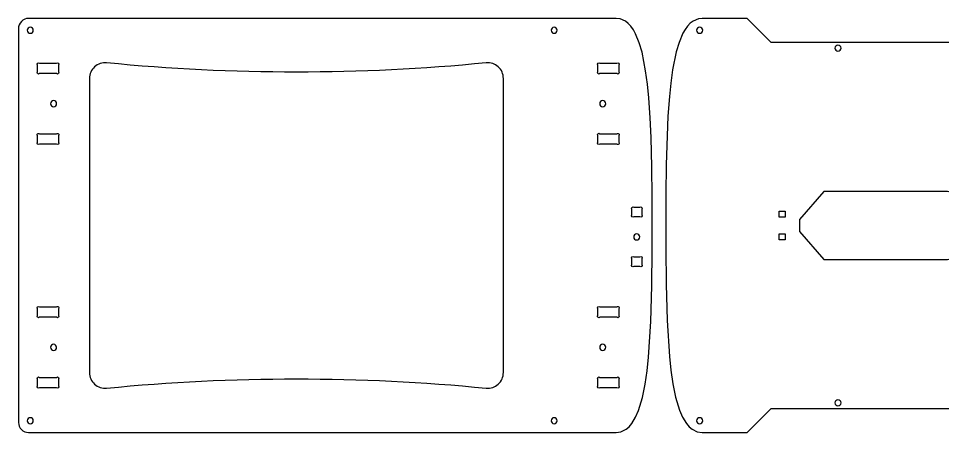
# Model space of a CAD drawing. Extents: x 0.3 to 37.3, y 0.3 to 23.3.
# Drawn here: x 0.28 to 21.72, y 0.28 to 9.89 of the extents above; entities that cross this region are included whole.
import ezdxf

# ---------------------------------------------------------------- set-up
doc = ezdxf.new("R2010")
doc.units = 0
doc.header["$MEASUREMENT"] = 0
doc.layers.add('LAYER_1', color=18, linetype='CONTINUOUS')

msp = doc.modelspace()

# ---------------------------------------------------------------- linework, layer by layer
at = {"layer": 'LAYER_1', "color": 0}
for points in [[(0.281, 9.651), (0.281, 0.517, 0.414214), (0.517, 0.281), (14.147, 0.281), (14.261, 0.297), (14.38, 0.356), (14.45, 0.416), (14.509, 0.487), (14.598, 0.634), (14.666, 0.792), (14.758, 1.093), (14.822, 1.402), (14.865, 1.715), (14.897, 2.03), (14.952, 2.856), (14.978, 3.684), (14.988, 4.513), (14.987, 5.754), (14.978, 6.439), (14.958, 7.124), (14.937, 7.586), (14.905, 8.048), (14.874, 8.362), (14.833, 8.674), (14.749, 9.103), (14.686, 9.322), (14.599, 9.533), (14.549, 9.623), (14.489, 9.708), (14.43, 9.772), (14.362, 9.825), (14.24, 9.877), (14.147, 9.888), (0.517, 9.888, 0.414214)], [(0.624, 9.616, 0.414214), (0.553, 9.687, 0.414214), (0.482, 9.616, 0.414214), (0.553, 9.545, 0.414214)], [(12.781, 9.616, 0.414214), (12.71, 9.687, 0.414214), (12.64, 9.616, 0.414214), (12.71, 9.545, 0.414214)], [(16.016, 9.616, 0.414214), (16.087, 9.545, 0.414214), (16.158, 9.616, 0.414214), (16.087, 9.687, 0.414214)], [(19.225, 9.199, 0.414214), (19.296, 9.128, 0.414214), (19.367, 9.199, 0.414214), (19.296, 9.269, 0.414214)], [(1.163, 8.608), (0.769, 8.608, -1), (0.724, 8.653), (0.724, 8.807, -1), (0.769, 8.852), (1.163, 8.852, -1), (1.208, 8.807), (1.208, 8.653, -1)], [(1.927, 8.496), (1.927, 1.673, 0.443063), (2.327, 1.311, -0.04878), (11.134, 1.311, 0.443063), (11.533, 1.673), (11.533, 8.496, 0.443063), (11.134, 8.858, -0.04878), (2.327, 8.858, 0.443063)], [(13.769, 8.852), (14.163, 8.852, -1), (14.208, 8.807), (14.208, 8.653, -1), (14.163, 8.608), (13.769, 8.608, -1), (13.724, 8.653), (13.724, 8.807, -1)], [(1.165, 7.911, 0.414214), (1.094, 7.982, 0.414214), (1.023, 7.911, 0.414214), (1.094, 7.84, 0.414214)], [(13.909, 7.911, 0.414214), (13.838, 7.982, 0.414214), (13.767, 7.911, 0.414214), (13.838, 7.84, 0.414214)], [(0.769, 7.214), (1.163, 7.214, -1), (1.208, 7.169), (1.208, 7.015, -1), (1.163, 6.97), (0.769, 6.97, -1), (0.724, 7.015), (0.724, 7.169, -1)], [(14.163, 6.97), (13.769, 6.97, -1), (13.724, 7.015), (13.724, 7.169, -1), (13.769, 7.214), (14.163, 7.214, -1), (14.208, 7.169), (14.208, 7.015, -1)], [(21.992, 4.454), (21.992, 5.714, 0.414214), (21.835, 5.872), (18.969, 5.872), (18.402, 5.222), (18.402, 4.947), (18.969, 4.297), (21.835, 4.297, 0.414214)], [(14.699, 5.285), (14.557, 5.285, -1), (14.512, 5.33), (14.512, 5.46, -1), (14.557, 5.506), (14.699, 5.506, -1), (14.744, 5.46), (14.744, 5.33, -1)], [(14.699, 4.821, 0.414214), (14.628, 4.891, 0.414214), (14.557, 4.821, 0.414214), (14.628, 4.75, 0.414214)], [(14.557, 4.356), (14.699, 4.356, -1), (14.744, 4.311), (14.744, 4.181, -1), (14.699, 4.136), (14.557, 4.136, -1), (14.512, 4.181), (14.512, 4.311, -1)], [(1.163, 2.954), (0.769, 2.954, -1), (0.724, 3), (0.724, 3.153, -1), (0.769, 3.199), (1.163, 3.199, -1), (1.208, 3.153), (1.208, 3, -1)], [(14.163, 2.954), (13.769, 2.954, -1), (13.724, 3), (13.724, 3.153, -1), (13.769, 3.199), (14.163, 3.199, -1), (14.208, 3.153), (14.208, 3, -1)], [(1.165, 2.258, 0.414214), (1.094, 2.328, 0.414214), (1.023, 2.258, 0.414214), (1.094, 2.187, 0.414214)], [(13.909, 2.258, 0.414214), (13.838, 2.328, 0.414214), (13.767, 2.258, 0.414214), (13.838, 2.187, 0.414214)], [(0.769, 1.561), (1.163, 1.561, -1), (1.208, 1.516), (1.208, 1.362, -1), (1.163, 1.317), (0.769, 1.317, -1), (0.724, 1.362), (0.724, 1.516, -1)], [(14.163, 1.317), (13.769, 1.317, -1), (13.724, 1.362), (13.724, 1.516, -1), (13.769, 1.561), (14.163, 1.561, -1), (14.208, 1.516), (14.208, 1.362, -1)], [(19.225, 0.97, 0.414214), (19.296, 0.899, 0.414214), (19.367, 0.97, 0.414214), (19.296, 1.041, 0.414214)], [(0.624, 0.553, 0.414214), (0.553, 0.624, 0.414214), (0.482, 0.553, 0.414214), (0.553, 0.482, 0.414214)], [(12.781, 0.553, 0.414214), (12.71, 0.624, 0.414214), (12.64, 0.553, 0.414214), (12.71, 0.482, 0.414214)], [(16.016, 0.553, 0.414214), (16.087, 0.482, 0.414214), (16.158, 0.553, 0.414214), (16.087, 0.624, 0.414214)]]:
    msp.add_lwpolyline(points, format="xyb", close=True, dxfattribs=at)
msp.add_lwpolyline([(26.676, 9.327), (17.746, 9.327), (17.185, 9.888), (16.142, 9.888), (16.056, 9.878), (15.934, 9.828), (15.866, 9.776), (15.806, 9.713), (15.747, 9.631), (15.696, 9.543), (15.608, 9.334), (15.543, 9.116), (15.458, 8.693), (15.415, 8.385), (15.384, 8.075), (15.351, 7.621), (15.33, 7.165), (15.311, 6.49), (15.302, 5.815), (15.301, 4.56), (15.309, 3.722), (15.333, 2.884), (15.388, 2.048), (15.42, 1.73), (15.464, 1.412), (15.529, 1.1), (15.622, 0.796), (15.691, 0.636), (15.781, 0.487), (15.841, 0.417), (15.911, 0.356), (16.029, 0.298), (16.142, 0.281), (17.185, 0.281), (17.746, 0.842), (26.676, 0.842)], dxfattribs=at)
for points in [[(18.067, 5.281), (17.93, 5.281), (17.93, 5.419), (18.067, 5.419)], [(18.067, 4.75), (17.93, 4.75), (17.93, 4.888), (18.067, 4.888)]]:
    msp.add_lwpolyline(points, close=True, dxfattribs=at)

doc.saveas('drawing.dxf')
